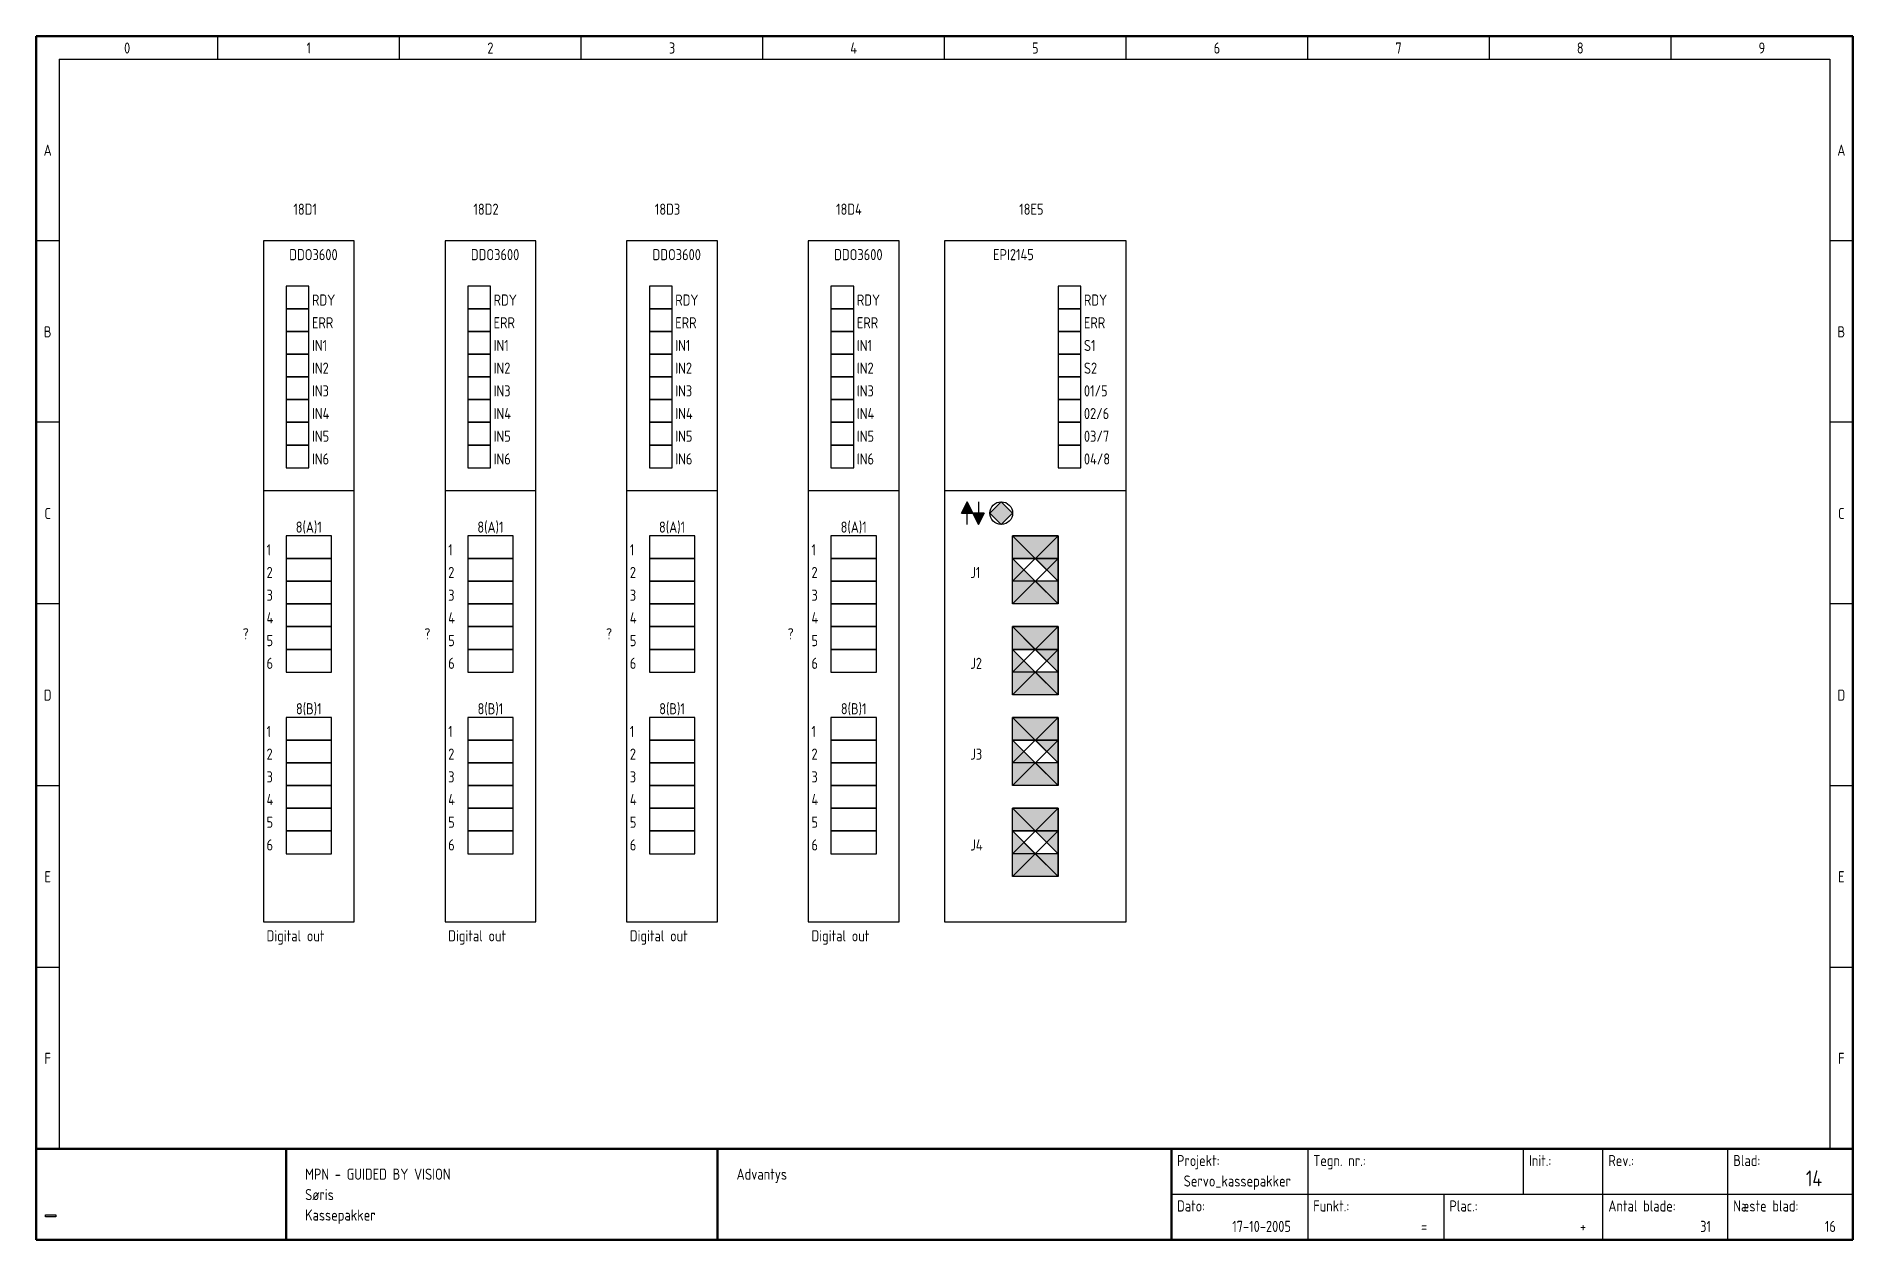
# Model space of a CAD drawing. Header units: millimetres. Extents: x 10 to 410, y 10 to 275.
import ezdxf
from ezdxf.enums import TextEntityAlignment as Align

# ---------------------------------------------------------------- set-up
doc = ezdxf.new("R2010")
doc.units = ezdxf.units.MM
doc.linetypes.add('Caddy_Solid', pattern=[0])
doc.styles.add('Caddy_Vectorfont1p', font='isocp___.ttf', dxfattribs={"width": 0.9})
picture_1 = doc.add_image_def('image1.bmp', size_in_pixel=(51, 10))

# ---------------------------------------------------------------- blocks, each defined once
blk = doc.blocks.new('Blk1')
at = {"linetype": 'Caddy_Solid', "lineweight": 50}
for p, q in [((10, 10), (10, 275)), ((10, 275), (410, 275)), ((410, 275), (410, 10)), ((10, 30), (410, 30)), ((65, 30), (65, 10)), ((160, 30), (160, 10)), ((260, 30), (260, 10)), ((410, 10), (10, 10))]:
    blk.add_line(p, q, dxfattribs=at)
at = {"linetype": 'Caddy_Solid', "lineweight": 25}
for p, q in [((50, 270), (50, 275)), ((90, 270), (90, 275)), ((130, 270), (130, 275)), ((170, 270), (170, 275)), ((210, 270), (210, 275)), ((250, 270), (250, 275)), ((290, 270), (290, 275)), ((330, 270), (330, 275)), ((370, 270), (370, 275)), ((15, 270), (15, 30)), ((15, 270), (405, 270)), ((405, 270), (405, 30)), ((15, 230), (10, 230)), ((410, 230), (405, 230)), ((15, 190), (10, 190)), ((410, 190), (405, 190)), ((15, 150), (10, 150)), ((410, 150), (405, 150)), ((10, 110), (15, 110)), ((405, 110), (410, 110)), ((10, 70), (15, 70)), ((405, 70), (410, 70)), ((10, 30), (15, 30)), ((290, 30), (290, 10)), ((337.5, 20), (337.5, 30)), ((355, 20), (355, 30)), ((382.5, 20), (382.5, 30)), ((405, 30), (410, 30)), ((260, 20), (410, 20)), ((320, 20), (320, 10)), ((355, 10), (355, 20)), ((382.5, 10), (382.5, 20))]:
    blk.add_line(p, q, dxfattribs=at)
at = {"lineweight": 25, "style": 'Caddy_Vectorfont1p', "width": 0.9}
for s, p in [('0', (30, 271.2)), ('1', (70, 271.2)), ('2', (110, 271.2)), ('3', (150, 271.2)), ('4', (190, 271.2)), ('5', (230, 271.2)), ('6', (270, 271.2)), ('7', (310, 271.2)), ('8', (350, 271.2)), ('9', (390, 271.2)), ('A', (12.5, 248.7)), ('A', (407.5, 248.7)), ('B', (12.5, 208.7)), ('B', (407.5, 208.7)), ('C', (12.5, 168.7)), ('C', (407.5, 168.7)), ('D', (12.5, 128.7)), ('D', (407.5, 128.7)), ('E', (12.5, 88.7)), ('E', (407.5, 88.7)), ('F', (12.5, 48.7)), ('F', (407.5, 48.7))]:
    blk.add_text(s, height=2.45, dxfattribs=at).set_placement(p, align=Align.CENTER)
for s, p in [('Projekt:', (261.2, 26.2)), ('Tegn. nr.:', (291.2, 26.2)), ('Init.:', (338.7, 26.2)), ('Rev.:', (356.2, 26.2)), ('Blad:', (383.7, 26.2)), ('MPN - GUIDED BY VISION', (69.2, 23.2)), ('Advantys', (164.2, 23.2)), ('Søris', (69.2, 18.7)), ('Kassepakker', (69.2, 14.2)), ('Dato:', (261.2, 16.2)), ('Funkt.:', (291.2, 16.2)), ('Plac.:', (321.2, 16.2)), ('Antal blade:', (356.2, 16.2)), ('Næste blad:', (383.7, 16.2))]:
    blk.add_text(s, height=2.45, dxfattribs=at).set_placement(p)
for s, p in [('Servo_kassepakker', (286.3, 21.7)), ('17-10-2005', (286.3, 11.7)), ('=', (316.3, 11.7)), ('+', (351.3, 11.7)), ('31', (378.8, 11.7)), ('16', (406.3, 11.7))]:
    blk.add_text(s, height=2.45, dxfattribs=at).set_placement(p, align=Align.RIGHT)
at = {"lineweight": 35, "style": 'Caddy_Vectorfont1p', "width": 0.9}
blk.add_text('14', height=3.5, dxfattribs=at).set_placement((403.25, 21.75), align=Align.RIGHT)
image = blk.add_image(picture_1, insert=(12, 15), size_in_units=(2.32, 0.484))
blk = doc.blocks.new('Blk3')
at = {"linetype": 'Caddy_Solid', "lineweight": 25}
for p, q in [((70, 220), (65, 220)), ((65, 220), (65, 215)), ((70, 215), (70, 220)), ((65, 215), (70, 215))]:
    blk.add_line(p, q, dxfattribs=at)
blk = doc.blocks.new('Blk4')
at = {"linetype": 'Caddy_Solid', "lineweight": 25}
for p, q in [((70, 215), (65, 215)), ((65, 215), (65, 210)), ((70, 210), (70, 215)), ((65, 210), (70, 210))]:
    blk.add_line(p, q, dxfattribs=at)
blk = doc.blocks.new('Blk5')
at = {"linetype": 'Caddy_Solid', "lineweight": 25}
for p, q in [((70, 210), (65, 210)), ((65, 210), (65, 205)), ((70, 205), (70, 210)), ((65, 205), (70, 205))]:
    blk.add_line(p, q, dxfattribs=at)
blk = doc.blocks.new('Blk6')
at = {"linetype": 'Caddy_Solid', "lineweight": 25}
for p, q in [((70, 205), (65, 205)), ((65, 205), (65, 200)), ((70, 200), (70, 205)), ((65, 200), (70, 200))]:
    blk.add_line(p, q, dxfattribs=at)
blk = doc.blocks.new('Blk7')
at = {"linetype": 'Caddy_Solid', "lineweight": 25}
for p, q in [((70, 200), (65, 200)), ((65, 200), (65, 195)), ((70, 195), (70, 200)), ((65, 195), (70, 195))]:
    blk.add_line(p, q, dxfattribs=at)
blk = doc.blocks.new('Blk8')
at = {"linetype": 'Caddy_Solid', "lineweight": 25}
for p, q in [((70, 195), (65, 195)), ((65, 195), (65, 190)), ((70, 190), (70, 195)), ((65, 190), (70, 190))]:
    blk.add_line(p, q, dxfattribs=at)
blk = doc.blocks.new('Blk9')
at = {"linetype": 'Caddy_Solid', "lineweight": 25}
for p, q in [((70, 190), (65, 190)), ((65, 190), (65, 185)), ((70, 185), (70, 190)), ((65, 185), (70, 185))]:
    blk.add_line(p, q, dxfattribs=at)
blk = doc.blocks.new('Blk10')
at = {"linetype": 'Caddy_Solid', "lineweight": 25}
for p, q in [((70, 185), (65, 185)), ((65, 185), (65, 180)), ((70, 180), (70, 185)), ((65, 180), (70, 180))]:
    blk.add_line(p, q, dxfattribs=at)
blk = doc.blocks.new('Blk11')
at = {"linetype": 'Caddy_Solid', "lineweight": 25}
for p, q in [((80, 230), (60, 230)), ((60, 230), (60, 80)), ((80, 80), (80, 230)), ((60, 80), (80, 80))]:
    blk.add_line(p, q, dxfattribs=at)
blk = doc.blocks.new('Blk12')
at = {"linetype": 'Caddy_Solid', "lineweight": 25}
for p, q in [((75, 165), (65, 165)), ((65, 165), (65, 160)), ((75, 160), (75, 165)), ((65, 160), (75, 160))]:
    blk.add_line(p, q, dxfattribs=at)
blk = doc.blocks.new('Blk13')
at = {"linetype": 'Caddy_Solid', "lineweight": 25}
for p, q in [((75, 160), (65, 160)), ((65, 160), (65, 155)), ((75, 155), (75, 160)), ((65, 155), (75, 155))]:
    blk.add_line(p, q, dxfattribs=at)
blk = doc.blocks.new('Blk14')
at = {"linetype": 'Caddy_Solid', "lineweight": 25}
for p, q in [((75, 155), (65, 155)), ((65, 155), (65, 150)), ((75, 150), (75, 155)), ((65, 150), (75, 150))]:
    blk.add_line(p, q, dxfattribs=at)
blk = doc.blocks.new('Blk15')
at = {"linetype": 'Caddy_Solid', "lineweight": 25}
for p, q in [((75, 150), (65, 150)), ((65, 150), (65, 145)), ((75, 145), (75, 150)), ((65, 145), (75, 145))]:
    blk.add_line(p, q, dxfattribs=at)
blk = doc.blocks.new('Blk16')
at = {"linetype": 'Caddy_Solid', "lineweight": 25}
for p, q in [((75, 145), (65, 145)), ((65, 145), (65, 140)), ((75, 140), (75, 145)), ((65, 140), (75, 140))]:
    blk.add_line(p, q, dxfattribs=at)
blk = doc.blocks.new('Blk17')
at = {"linetype": 'Caddy_Solid', "lineweight": 25}
for p, q in [((75, 140), (65, 140)), ((65, 140), (65, 135)), ((75, 135), (75, 140)), ((65, 135), (75, 135))]:
    blk.add_line(p, q, dxfattribs=at)
blk = doc.blocks.new('Blk18')
at = {"linetype": 'Caddy_Solid', "lineweight": 25}
for p, q in [((75, 125), (65, 125)), ((65, 125), (65, 120)), ((75, 120), (75, 125)), ((65, 120), (75, 120))]:
    blk.add_line(p, q, dxfattribs=at)
blk = doc.blocks.new('Blk19')
at = {"linetype": 'Caddy_Solid', "lineweight": 25}
for p, q in [((75, 120), (65, 120)), ((65, 120), (65, 115)), ((75, 115), (75, 120)), ((65, 115), (75, 115))]:
    blk.add_line(p, q, dxfattribs=at)
blk = doc.blocks.new('Blk20')
at = {"linetype": 'Caddy_Solid', "lineweight": 25}
for p, q in [((75, 115), (65, 115)), ((65, 115), (65, 110)), ((75, 110), (75, 115)), ((65, 110), (75, 110))]:
    blk.add_line(p, q, dxfattribs=at)
blk = doc.blocks.new('Blk21')
at = {"linetype": 'Caddy_Solid', "lineweight": 25}
for p, q in [((75, 110), (65, 110)), ((65, 110), (65, 105)), ((75, 105), (75, 110)), ((65, 105), (75, 105))]:
    blk.add_line(p, q, dxfattribs=at)
blk = doc.blocks.new('Blk22')
at = {"linetype": 'Caddy_Solid', "lineweight": 25}
for p, q in [((75, 105), (65, 105)), ((65, 105), (65, 100)), ((75, 100), (75, 105)), ((65, 100), (75, 100))]:
    blk.add_line(p, q, dxfattribs=at)
blk = doc.blocks.new('Blk23')
at = {"linetype": 'Caddy_Solid', "lineweight": 25}
for p, q in [((75, 100), (65, 100)), ((65, 100), (65, 95)), ((75, 95), (75, 100)), ((65, 95), (75, 95))]:
    blk.add_line(p, q, dxfattribs=at)
blk = doc.blocks.new('Blk2')
at = {"linetype": 'Caddy_Solid', "lineweight": 25}
blk.add_line((60, 175), (80, 175), dxfattribs=at)
for name in ['Blk11', 'Blk3', 'Blk4', 'Blk5', 'Blk6', 'Blk7', 'Blk8', 'Blk9', 'Blk10', 'Blk12', 'Blk13', 'Blk14', 'Blk15', 'Blk16', 'Blk17', 'Blk18', 'Blk19', 'Blk20', 'Blk21', 'Blk22', 'Blk23']:
    blk.add_blockref(name, (0, 0, 1))
at = {"lineweight": 25, "style": 'Caddy_Vectorfont1p', "width": 0.9}
for s, p in [('DDO3600', (65.7, 225.7)), ('RDY', (70.7, 215.7)), ('ERR', (70.7, 210.7)), ('IN1', (70.7, 205.7)), ('IN2', (70.7, 200.7)), ('IN3', (70.7, 195.7)), ('IN4', (70.7, 190.7)), ('IN5', (70.7, 185.7)), ('IN6', (70.7, 180.7)), ('1', (60.7, 160.7)), ('2', (60.7, 155.7)), ('3', (60.7, 150.7)), ('4', (60.7, 145.7)), ('5', (60.7, 140.7)), ('6', (60.7, 135.7)), ('1', (60.7, 120.7)), ('2', (60.7, 115.7)), ('3', (60.7, 110.7)), ('4', (60.7, 105.7)), ('5', (60.7, 100.7)), ('6', (60.7, 95.7))]:
    blk.add_text(s, height=2.45, dxfattribs=at).set_placement(p)
for s, p in [('8(A)1', (70, 165.7)), ('8(B)1', (70, 125.7))]:
    blk.add_text(s, height=2.45, dxfattribs=at).set_placement(p, align=Align.CENTER)
for tag, p in [('$TAG160010', (71.8, 235.7)), ('$TAG160030', (50.27, 152.05)), ('$TAG160030', (50.27, 152.05)), ('$TAG175100', (56.8, 152.2)), ('$TAG175120', (56.8, 145.7)), ('$TAG175110', (56.8, 148.7)), ('$TAG160500', (56.8, 142.2))]:
    blk.add_attdef(tag, text='', height=2.45, dxfattribs=at).set_placement(p, align=Align.RIGHT)
at = {"lineweight": 25, "style": 'Caddy_Vectorfont1p', "width": 0.9, "flags": 1}
for tag, p in [('$TAG140020', (56.8, 162.7)), ('$TAG140050', (56.8, 159.2)), ('$TAG160040', (46.93, 143.07))]:
    blk.add_attdef(tag, text='', height=2.45, dxfattribs=at).set_placement(p, align=Align.RIGHT)
blk = doc.blocks.new('Blk25')
at = {"linetype": 'Caddy_Solid', "lineweight": 25}
for p, q in [((110, 220), (105, 220)), ((105, 220), (105, 215)), ((110, 215), (110, 220)), ((105, 215), (110, 215))]:
    blk.add_line(p, q, dxfattribs=at)
blk = doc.blocks.new('Blk26')
at = {"linetype": 'Caddy_Solid', "lineweight": 25}
for p, q in [((110, 215), (105, 215)), ((105, 215), (105, 210)), ((110, 210), (110, 215)), ((105, 210), (110, 210))]:
    blk.add_line(p, q, dxfattribs=at)
blk = doc.blocks.new('Blk27')
at = {"linetype": 'Caddy_Solid', "lineweight": 25}
for p, q in [((110, 210), (105, 210)), ((105, 210), (105, 205)), ((110, 205), (110, 210)), ((105, 205), (110, 205))]:
    blk.add_line(p, q, dxfattribs=at)
blk = doc.blocks.new('Blk28')
at = {"linetype": 'Caddy_Solid', "lineweight": 25}
for p, q in [((110, 205), (105, 205)), ((105, 205), (105, 200)), ((110, 200), (110, 205)), ((105, 200), (110, 200))]:
    blk.add_line(p, q, dxfattribs=at)
blk = doc.blocks.new('Blk29')
at = {"linetype": 'Caddy_Solid', "lineweight": 25}
for p, q in [((110, 200), (105, 200)), ((105, 200), (105, 195)), ((110, 195), (110, 200)), ((105, 195), (110, 195))]:
    blk.add_line(p, q, dxfattribs=at)
blk = doc.blocks.new('Blk30')
at = {"linetype": 'Caddy_Solid', "lineweight": 25}
for p, q in [((110, 195), (105, 195)), ((105, 195), (105, 190)), ((110, 190), (110, 195)), ((105, 190), (110, 190))]:
    blk.add_line(p, q, dxfattribs=at)
blk = doc.blocks.new('Blk31')
at = {"linetype": 'Caddy_Solid', "lineweight": 25}
for p, q in [((110, 190), (105, 190)), ((105, 190), (105, 185)), ((110, 185), (110, 190)), ((105, 185), (110, 185))]:
    blk.add_line(p, q, dxfattribs=at)
blk = doc.blocks.new('Blk32')
at = {"linetype": 'Caddy_Solid', "lineweight": 25}
for p, q in [((110, 185), (105, 185)), ((105, 185), (105, 180)), ((110, 180), (110, 185)), ((105, 180), (110, 180))]:
    blk.add_line(p, q, dxfattribs=at)
blk = doc.blocks.new('Blk33')
at = {"linetype": 'Caddy_Solid', "lineweight": 25}
for p, q in [((120, 230), (100, 230)), ((100, 230), (100, 80)), ((120, 80), (120, 230)), ((100, 80), (120, 80))]:
    blk.add_line(p, q, dxfattribs=at)
blk = doc.blocks.new('Blk34')
at = {"linetype": 'Caddy_Solid', "lineweight": 25}
for p, q in [((115, 165), (105, 165)), ((105, 165), (105, 160)), ((115, 160), (115, 165)), ((105, 160), (115, 160))]:
    blk.add_line(p, q, dxfattribs=at)
blk = doc.blocks.new('Blk35')
at = {"linetype": 'Caddy_Solid', "lineweight": 25}
for p, q in [((115, 160), (105, 160)), ((105, 160), (105, 155)), ((115, 155), (115, 160)), ((105, 155), (115, 155))]:
    blk.add_line(p, q, dxfattribs=at)
blk = doc.blocks.new('Blk36')
at = {"linetype": 'Caddy_Solid', "lineweight": 25}
for p, q in [((115, 155), (105, 155)), ((105, 155), (105, 150)), ((115, 150), (115, 155)), ((105, 150), (115, 150))]:
    blk.add_line(p, q, dxfattribs=at)
blk = doc.blocks.new('Blk37')
at = {"linetype": 'Caddy_Solid', "lineweight": 25}
for p, q in [((115, 150), (105, 150)), ((105, 150), (105, 145)), ((115, 145), (115, 150)), ((105, 145), (115, 145))]:
    blk.add_line(p, q, dxfattribs=at)
blk = doc.blocks.new('Blk38')
at = {"linetype": 'Caddy_Solid', "lineweight": 25}
for p, q in [((115, 145), (105, 145)), ((105, 145), (105, 140)), ((115, 140), (115, 145)), ((105, 140), (115, 140))]:
    blk.add_line(p, q, dxfattribs=at)
blk = doc.blocks.new('Blk39')
at = {"linetype": 'Caddy_Solid', "lineweight": 25}
for p, q in [((115, 140), (105, 140)), ((105, 140), (105, 135)), ((115, 135), (115, 140)), ((105, 135), (115, 135))]:
    blk.add_line(p, q, dxfattribs=at)
blk = doc.blocks.new('Blk40')
at = {"linetype": 'Caddy_Solid', "lineweight": 25}
for p, q in [((115, 125), (105, 125)), ((105, 125), (105, 120)), ((115, 120), (115, 125)), ((105, 120), (115, 120))]:
    blk.add_line(p, q, dxfattribs=at)
blk = doc.blocks.new('Blk41')
at = {"linetype": 'Caddy_Solid', "lineweight": 25}
for p, q in [((115, 120), (105, 120)), ((105, 120), (105, 115)), ((115, 115), (115, 120)), ((105, 115), (115, 115))]:
    blk.add_line(p, q, dxfattribs=at)
blk = doc.blocks.new('Blk42')
at = {"linetype": 'Caddy_Solid', "lineweight": 25}
for p, q in [((115, 115), (105, 115)), ((105, 115), (105, 110)), ((115, 110), (115, 115)), ((105, 110), (115, 110))]:
    blk.add_line(p, q, dxfattribs=at)
blk = doc.blocks.new('Blk43')
at = {"linetype": 'Caddy_Solid', "lineweight": 25}
for p, q in [((115, 110), (105, 110)), ((105, 110), (105, 105)), ((115, 105), (115, 110)), ((105, 105), (115, 105))]:
    blk.add_line(p, q, dxfattribs=at)
blk = doc.blocks.new('Blk44')
at = {"linetype": 'Caddy_Solid', "lineweight": 25}
for p, q in [((115, 105), (105, 105)), ((105, 105), (105, 100)), ((115, 100), (115, 105)), ((105, 100), (115, 100))]:
    blk.add_line(p, q, dxfattribs=at)
blk = doc.blocks.new('Blk45')
at = {"linetype": 'Caddy_Solid', "lineweight": 25}
for p, q in [((115, 100), (105, 100)), ((105, 100), (105, 95)), ((115, 95), (115, 100)), ((105, 95), (115, 95))]:
    blk.add_line(p, q, dxfattribs=at)
blk = doc.blocks.new('Blk24')
at = {"linetype": 'Caddy_Solid', "lineweight": 25}
blk.add_line((100, 175), (120, 175), dxfattribs=at)
for name in ['Blk33', 'Blk25', 'Blk26', 'Blk27', 'Blk28', 'Blk29', 'Blk30', 'Blk31', 'Blk32', 'Blk34', 'Blk35', 'Blk36', 'Blk37', 'Blk38', 'Blk39', 'Blk40', 'Blk41', 'Blk42', 'Blk43', 'Blk44', 'Blk45']:
    blk.add_blockref(name, (0, 0, 1))
at = {"lineweight": 25, "style": 'Caddy_Vectorfont1p', "width": 0.9}
for s, p in [('DDO3600', (105.7, 225.7)), ('RDY', (110.7, 215.7)), ('ERR', (110.7, 210.7)), ('IN1', (110.7, 205.7)), ('IN2', (110.7, 200.7)), ('IN3', (110.7, 195.7)), ('IN4', (110.7, 190.7)), ('IN5', (110.7, 185.7)), ('IN6', (110.7, 180.7)), ('1', (100.7, 160.7)), ('2', (100.7, 155.7)), ('3', (100.7, 150.7)), ('4', (100.7, 145.7)), ('5', (100.7, 140.7)), ('6', (100.7, 135.7)), ('1', (100.7, 120.7)), ('2', (100.7, 115.7)), ('3', (100.7, 110.7)), ('4', (100.7, 105.7)), ('5', (100.7, 100.7)), ('6', (100.7, 95.7))]:
    blk.add_text(s, height=2.45, dxfattribs=at).set_placement(p)
for s, p in [('8(A)1', (110, 165.7)), ('8(B)1', (110, 125.7))]:
    blk.add_text(s, height=2.45, dxfattribs=at).set_placement(p, align=Align.CENTER)
for tag, p in [('$TAG160010', (111.8, 235.7)), ('$TAG160030', (90.27, 152.05)), ('$TAG160030', (90.27, 152.05)), ('$TAG175100', (96.8, 152.2)), ('$TAG175120', (96.8, 145.7)), ('$TAG175110', (96.8, 148.7)), ('$TAG160500', (96.8, 142.2))]:
    blk.add_attdef(tag, text='', height=2.45, dxfattribs=at).set_placement(p, align=Align.RIGHT)
at = {"lineweight": 25, "style": 'Caddy_Vectorfont1p', "width": 0.9, "flags": 1}
for tag, p in [('$TAG140020', (96.8, 162.7)), ('$TAG140050', (96.8, 159.2)), ('$TAG160040', (86.93, 143.07))]:
    blk.add_attdef(tag, text='', height=2.45, dxfattribs=at).set_placement(p, align=Align.RIGHT)
blk = doc.blocks.new('Blk47')
at = {"linetype": 'Caddy_Solid', "lineweight": 25}
for p, q in [((150, 220), (145, 220)), ((145, 220), (145, 215)), ((150, 215), (150, 220)), ((145, 215), (150, 215))]:
    blk.add_line(p, q, dxfattribs=at)
blk = doc.blocks.new('Blk48')
at = {"linetype": 'Caddy_Solid', "lineweight": 25}
for p, q in [((150, 215), (145, 215)), ((145, 215), (145, 210)), ((150, 210), (150, 215)), ((145, 210), (150, 210))]:
    blk.add_line(p, q, dxfattribs=at)
blk = doc.blocks.new('Blk49')
at = {"linetype": 'Caddy_Solid', "lineweight": 25}
for p, q in [((150, 210), (145, 210)), ((145, 210), (145, 205)), ((150, 205), (150, 210)), ((145, 205), (150, 205))]:
    blk.add_line(p, q, dxfattribs=at)
blk = doc.blocks.new('Blk50')
at = {"linetype": 'Caddy_Solid', "lineweight": 25}
for p, q in [((150, 205), (145, 205)), ((145, 205), (145, 200)), ((150, 200), (150, 205)), ((145, 200), (150, 200))]:
    blk.add_line(p, q, dxfattribs=at)
blk = doc.blocks.new('Blk51')
at = {"linetype": 'Caddy_Solid', "lineweight": 25}
for p, q in [((150, 200), (145, 200)), ((145, 200), (145, 195)), ((150, 195), (150, 200)), ((145, 195), (150, 195))]:
    blk.add_line(p, q, dxfattribs=at)
blk = doc.blocks.new('Blk52')
at = {"linetype": 'Caddy_Solid', "lineweight": 25}
for p, q in [((150, 195), (145, 195)), ((145, 195), (145, 190)), ((150, 190), (150, 195)), ((145, 190), (150, 190))]:
    blk.add_line(p, q, dxfattribs=at)
blk = doc.blocks.new('Blk53')
at = {"linetype": 'Caddy_Solid', "lineweight": 25}
for p, q in [((150, 190), (145, 190)), ((145, 190), (145, 185)), ((150, 185), (150, 190)), ((145, 185), (150, 185))]:
    blk.add_line(p, q, dxfattribs=at)
blk = doc.blocks.new('Blk54')
at = {"linetype": 'Caddy_Solid', "lineweight": 25}
for p, q in [((150, 185), (145, 185)), ((145, 185), (145, 180)), ((150, 180), (150, 185)), ((145, 180), (150, 180))]:
    blk.add_line(p, q, dxfattribs=at)
blk = doc.blocks.new('Blk55')
at = {"linetype": 'Caddy_Solid', "lineweight": 25}
for p, q in [((160, 230), (140, 230)), ((140, 230), (140, 80)), ((160, 80), (160, 230)), ((140, 80), (160, 80))]:
    blk.add_line(p, q, dxfattribs=at)
blk = doc.blocks.new('Blk56')
at = {"linetype": 'Caddy_Solid', "lineweight": 25}
for p, q in [((155, 165), (145, 165)), ((145, 165), (145, 160)), ((155, 160), (155, 165)), ((145, 160), (155, 160))]:
    blk.add_line(p, q, dxfattribs=at)
blk = doc.blocks.new('Blk57')
at = {"linetype": 'Caddy_Solid', "lineweight": 25}
for p, q in [((155, 160), (145, 160)), ((145, 160), (145, 155)), ((155, 155), (155, 160)), ((145, 155), (155, 155))]:
    blk.add_line(p, q, dxfattribs=at)
blk = doc.blocks.new('Blk58')
at = {"linetype": 'Caddy_Solid', "lineweight": 25}
for p, q in [((155, 155), (145, 155)), ((145, 155), (145, 150)), ((155, 150), (155, 155)), ((145, 150), (155, 150))]:
    blk.add_line(p, q, dxfattribs=at)
blk = doc.blocks.new('Blk59')
at = {"linetype": 'Caddy_Solid', "lineweight": 25}
for p, q in [((155, 150), (145, 150)), ((145, 150), (145, 145)), ((155, 145), (155, 150)), ((145, 145), (155, 145))]:
    blk.add_line(p, q, dxfattribs=at)
blk = doc.blocks.new('Blk60')
at = {"linetype": 'Caddy_Solid', "lineweight": 25}
for p, q in [((155, 145), (145, 145)), ((145, 145), (145, 140)), ((155, 140), (155, 145)), ((145, 140), (155, 140))]:
    blk.add_line(p, q, dxfattribs=at)
blk = doc.blocks.new('Blk61')
at = {"linetype": 'Caddy_Solid', "lineweight": 25}
for p, q in [((155, 140), (145, 140)), ((145, 140), (145, 135)), ((155, 135), (155, 140)), ((145, 135), (155, 135))]:
    blk.add_line(p, q, dxfattribs=at)
blk = doc.blocks.new('Blk62')
at = {"linetype": 'Caddy_Solid', "lineweight": 25}
for p, q in [((155, 125), (145, 125)), ((145, 125), (145, 120)), ((155, 120), (155, 125)), ((145, 120), (155, 120))]:
    blk.add_line(p, q, dxfattribs=at)
blk = doc.blocks.new('Blk63')
at = {"linetype": 'Caddy_Solid', "lineweight": 25}
for p, q in [((155, 120), (145, 120)), ((145, 120), (145, 115)), ((155, 115), (155, 120)), ((145, 115), (155, 115))]:
    blk.add_line(p, q, dxfattribs=at)
blk = doc.blocks.new('Blk64')
at = {"linetype": 'Caddy_Solid', "lineweight": 25}
for p, q in [((155, 115), (145, 115)), ((145, 115), (145, 110)), ((155, 110), (155, 115)), ((145, 110), (155, 110))]:
    blk.add_line(p, q, dxfattribs=at)
blk = doc.blocks.new('Blk65')
at = {"linetype": 'Caddy_Solid', "lineweight": 25}
for p, q in [((155, 110), (145, 110)), ((145, 110), (145, 105)), ((155, 105), (155, 110)), ((145, 105), (155, 105))]:
    blk.add_line(p, q, dxfattribs=at)
blk = doc.blocks.new('Blk66')
at = {"linetype": 'Caddy_Solid', "lineweight": 25}
for p, q in [((155, 105), (145, 105)), ((145, 105), (145, 100)), ((155, 100), (155, 105)), ((145, 100), (155, 100))]:
    blk.add_line(p, q, dxfattribs=at)
blk = doc.blocks.new('Blk67')
at = {"linetype": 'Caddy_Solid', "lineweight": 25}
for p, q in [((155, 100), (145, 100)), ((145, 100), (145, 95)), ((155, 95), (155, 100)), ((145, 95), (155, 95))]:
    blk.add_line(p, q, dxfattribs=at)
blk = doc.blocks.new('Blk46')
at = {"linetype": 'Caddy_Solid', "lineweight": 25}
blk.add_line((140, 175), (160, 175), dxfattribs=at)
for name in ['Blk55', 'Blk47', 'Blk48', 'Blk49', 'Blk50', 'Blk51', 'Blk52', 'Blk53', 'Blk54', 'Blk56', 'Blk57', 'Blk58', 'Blk59', 'Blk60', 'Blk61', 'Blk62', 'Blk63', 'Blk64', 'Blk65', 'Blk66', 'Blk67']:
    blk.add_blockref(name, (0, 0, 1))
at = {"lineweight": 25, "style": 'Caddy_Vectorfont1p', "width": 0.9}
for s, p in [('DDO3600', (145.7, 225.7)), ('RDY', (150.7, 215.7)), ('ERR', (150.7, 210.7)), ('IN1', (150.7, 205.7)), ('IN2', (150.7, 200.7)), ('IN3', (150.7, 195.7)), ('IN4', (150.7, 190.7)), ('IN5', (150.7, 185.7)), ('IN6', (150.7, 180.7)), ('1', (140.7, 160.7)), ('2', (140.7, 155.7)), ('3', (140.7, 150.7)), ('4', (140.7, 145.7)), ('5', (140.7, 140.7)), ('6', (140.7, 135.7)), ('1', (140.7, 120.7)), ('2', (140.7, 115.7)), ('3', (140.7, 110.7)), ('4', (140.7, 105.7)), ('5', (140.7, 100.7)), ('6', (140.7, 95.7))]:
    blk.add_text(s, height=2.45, dxfattribs=at).set_placement(p)
for s, p in [('8(A)1', (150, 165.7)), ('8(B)1', (150, 125.7))]:
    blk.add_text(s, height=2.45, dxfattribs=at).set_placement(p, align=Align.CENTER)
for tag, p in [('$TAG160010', (151.8, 235.7)), ('$TAG160030', (130.27, 152.05)), ('$TAG160030', (130.27, 152.05)), ('$TAG175100', (136.8, 152.2)), ('$TAG175120', (136.8, 145.7)), ('$TAG175110', (136.8, 148.7)), ('$TAG160500', (136.8, 142.2))]:
    blk.add_attdef(tag, text='', height=2.45, dxfattribs=at).set_placement(p, align=Align.RIGHT)
at = {"lineweight": 25, "style": 'Caddy_Vectorfont1p', "width": 0.9, "flags": 1}
for tag, p in [('$TAG140020', (136.8, 162.7)), ('$TAG140050', (136.8, 159.2)), ('$TAG160040', (126.93, 143.07))]:
    blk.add_attdef(tag, text='', height=2.45, dxfattribs=at).set_placement(p, align=Align.RIGHT)
blk = doc.blocks.new('Blk69')
at = {"linetype": 'Caddy_Solid', "lineweight": 25}
for p, q in [((250, 230), (210, 230)), ((210, 230), (210, 80)), ((250, 80), (250, 230)), ((210, 80), (250, 80))]:
    blk.add_line(p, q, dxfattribs=at)
blk = doc.blocks.new('Blk70')
at = {"linetype": 'Caddy_Solid', "lineweight": 25}
for p, q in [((240, 220), (235, 220)), ((235, 220), (235, 215)), ((240, 215), (240, 220)), ((235, 215), (240, 215))]:
    blk.add_line(p, q, dxfattribs=at)
blk = doc.blocks.new('Blk71')
at = {"linetype": 'Caddy_Solid', "lineweight": 25}
for p, q in [((240, 215), (235, 215)), ((235, 215), (235, 210)), ((240, 210), (240, 215)), ((235, 210), (240, 210))]:
    blk.add_line(p, q, dxfattribs=at)
blk = doc.blocks.new('Blk72')
at = {"linetype": 'Caddy_Solid', "lineweight": 25}
for p, q in [((240, 210), (235, 210)), ((235, 210), (235, 205)), ((240, 205), (240, 210)), ((235, 205), (240, 205))]:
    blk.add_line(p, q, dxfattribs=at)
blk = doc.blocks.new('Blk73')
at = {"linetype": 'Caddy_Solid', "lineweight": 25}
for p, q in [((240, 205), (235, 205)), ((235, 205), (235, 200)), ((240, 200), (240, 205)), ((235, 200), (240, 200))]:
    blk.add_line(p, q, dxfattribs=at)
blk = doc.blocks.new('Blk74')
at = {"linetype": 'Caddy_Solid', "lineweight": 25}
for p, q in [((240, 200), (235, 200)), ((235, 200), (235, 195)), ((240, 195), (240, 200)), ((235, 195), (240, 195))]:
    blk.add_line(p, q, dxfattribs=at)
blk = doc.blocks.new('Blk75')
at = {"linetype": 'Caddy_Solid', "lineweight": 25}
for p, q in [((240, 195), (235, 195)), ((235, 195), (235, 190)), ((240, 190), (240, 195)), ((235, 190), (240, 190))]:
    blk.add_line(p, q, dxfattribs=at)
blk = doc.blocks.new('Blk76')
at = {"linetype": 'Caddy_Solid', "lineweight": 25}
for p, q in [((240, 190), (235, 190)), ((235, 190), (235, 185)), ((240, 185), (240, 190)), ((235, 185), (240, 185))]:
    blk.add_line(p, q, dxfattribs=at)
blk = doc.blocks.new('Blk77')
at = {"linetype": 'Caddy_Solid', "lineweight": 25}
for p, q in [((240, 185), (235, 185)), ((235, 185), (235, 180)), ((240, 180), (240, 185)), ((235, 180), (240, 180))]:
    blk.add_line(p, q, dxfattribs=at)
blk = doc.blocks.new('Blk78')
at = {"linetype": 'Caddy_Solid', "lineweight": 25}
for p, q in [((225, 165), (235, 165)), ((225, 155), (225, 165)), ((235, 165), (235, 155)), ((235, 155), (225, 155))]:
    blk.add_line(p, q, dxfattribs=at)
blk = doc.blocks.new('Blk79')
at = {"linetype": 'Caddy_Solid', "lineweight": 25}
for p, q in [((225, 160), (235, 160)), ((225, 150), (225, 160)), ((235, 160), (235, 150)), ((235, 150), (225, 150))]:
    blk.add_line(p, q, dxfattribs=at)
blk = doc.blocks.new('Blk80')
at = {"linetype": 'Caddy_Solid', "lineweight": 25}
for p, q in [((225, 145), (235, 145)), ((225, 135), (225, 145)), ((235, 145), (235, 135)), ((235, 135), (225, 135))]:
    blk.add_line(p, q, dxfattribs=at)
blk = doc.blocks.new('Blk81')
at = {"linetype": 'Caddy_Solid', "lineweight": 25}
for p, q in [((225, 140), (235, 140)), ((225, 130), (225, 140)), ((235, 140), (235, 130)), ((235, 130), (225, 130))]:
    blk.add_line(p, q, dxfattribs=at)
blk = doc.blocks.new('Blk82')
at = {"linetype": 'Caddy_Solid', "lineweight": 25}
for p, q in [((225, 125), (235, 125)), ((225, 115), (225, 125)), ((235, 125), (235, 115)), ((235, 115), (225, 115))]:
    blk.add_line(p, q, dxfattribs=at)
blk = doc.blocks.new('Blk83')
at = {"linetype": 'Caddy_Solid', "lineweight": 25}
for p, q in [((225, 120), (235, 120)), ((225, 110), (225, 120)), ((235, 120), (235, 110)), ((235, 110), (225, 110))]:
    blk.add_line(p, q, dxfattribs=at)
blk = doc.blocks.new('Blk84')
at = {"linetype": 'Caddy_Solid', "lineweight": 25}
for p, q in [((225, 105), (235, 105)), ((225, 95), (225, 105)), ((235, 105), (235, 95)), ((235, 95), (225, 95))]:
    blk.add_line(p, q, dxfattribs=at)
blk = doc.blocks.new('Blk85')
at = {"linetype": 'Caddy_Solid', "lineweight": 25}
for p, q in [((225, 100), (235, 100)), ((225, 90), (225, 100)), ((235, 100), (235, 90)), ((235, 90), (225, 90))]:
    blk.add_line(p, q, dxfattribs=at)
blk = doc.blocks.new('Blk68')
for points in [[(213.75, 170), (216.25, 170), (215, 172.5)], [(222.5, 167.5), (220, 170), (222.5, 172.5), (225, 170)], [(218.75, 170), (216.25, 170), (217.5, 167.5)], [(225, 155), (235, 165), (235, 155), (225, 165)], [(225, 155), (235, 155), (230, 160), (225, 165), (235, 165)], [(225, 150), (235, 160), (235, 150), (225, 160)], [(225, 150), (235, 150), (230, 155), (225, 160), (235, 160)], [(225, 135), (235, 145), (235, 135), (225, 145)], [(225, 135), (235, 135), (230, 140), (225, 145), (235, 145)], [(225, 130), (235, 140), (235, 130), (225, 140)], [(225, 130), (235, 130), (230, 135), (225, 140), (235, 140)], [(225, 115), (235, 125), (235, 115), (225, 125)], [(225, 115), (235, 115), (230, 120), (225, 125), (235, 125)], [(225, 110), (235, 120), (235, 110), (225, 120)], [(225, 110), (235, 110), (230, 115), (225, 120), (235, 120)], [(225, 95), (235, 105), (235, 95), (225, 105)], [(225, 95), (235, 95), (230, 100), (225, 105), (235, 105)], [(225, 90), (235, 100), (235, 90), (225, 100)], [(225, 90), (235, 90), (230, 95), (225, 100), (235, 100)]]:
    blk.add_hatch(color=256).paths.add_polyline_path(points)
at = {"linetype": 'Caddy_Solid', "lineweight": 25}
for p, q in [((210, 175), (250, 175)), ((215, 172.5), (213.75, 170)), ((215, 167.5), (215, 172.5)), ((216.25, 170), (215, 172.5)), ((217.5, 172.5), (217.5, 167.5)), ((213.75, 170), (216.25, 170)), ((218.75, 170), (216.25, 170)), ((216.25, 170), (217.5, 167.5)), ((217.5, 167.5), (218.75, 170))]:
    blk.add_line(p, q, dxfattribs=at)
for points in [[(215, 172.5), (216.25, 170), (213.75, 170)], [(225, 170), (222.5, 172.5), (220, 170), (222.5, 167.5)], [(217.5, 167.5), (216.25, 170), (218.75, 170)], [(225, 165), (235, 155), (235, 165), (225, 155)], [(235, 165), (225, 165), (230, 160), (235, 155), (225, 155)], [(225, 160), (235, 150), (235, 160), (225, 150)], [(235, 160), (225, 160), (230, 155), (235, 150), (225, 150)], [(225, 145), (235, 135), (235, 145), (225, 135)], [(235, 145), (225, 145), (230, 140), (235, 135), (225, 135)], [(225, 140), (235, 130), (235, 140), (225, 130)], [(235, 140), (225, 140), (230, 135), (235, 130), (225, 130)], [(225, 125), (235, 115), (235, 125), (225, 115)], [(235, 125), (225, 125), (230, 120), (235, 115), (225, 115)], [(225, 120), (235, 110), (235, 120), (225, 110)], [(235, 120), (225, 120), (230, 115), (235, 110), (225, 110)], [(225, 105), (235, 95), (235, 105), (225, 95)], [(235, 105), (225, 105), (230, 100), (235, 95), (225, 95)], [(225, 100), (235, 90), (235, 100), (225, 90)], [(235, 100), (225, 100), (230, 95), (235, 90), (225, 90)]]:
    blk.add_lwpolyline(points, close=True, dxfattribs=at)
blk.add_circle((222.5, 170), 2.5, dxfattribs=at)
for name in ['Blk69', 'Blk70', 'Blk71', 'Blk72', 'Blk73', 'Blk74', 'Blk75', 'Blk76', 'Blk77', 'Blk78', 'Blk79', 'Blk80', 'Blk81', 'Blk82', 'Blk83', 'Blk84', 'Blk85']:
    blk.add_blockref(name, (0, 0, 1))
at = {"lineweight": 25, "style": 'Caddy_Vectorfont1p', "width": 0.9}
for s, p in [('EPI2145', (220.7, 225.7)), ('RDY', (240.7, 215.7)), ('ERR', (240.7, 210.7)), ('S1', (240.7, 205.7)), ('S2', (240.7, 200.7)), ('01/5', (240.7, 195.7)), ('02/6', (240.7, 190.7)), ('03/7', (240.7, 185.7)), ('04/8', (240.7, 180.7)), ('J1', (215.7, 155.7)), ('J2', (215.7, 135.7)), ('J3', (215.7, 115.7)), ('J4', (215.7, 95.7))]:
    blk.add_text(s, height=2.45, dxfattribs=at).set_placement(p)
for tag, p in [('$TAG160010', (231.8, 235.7)), ('$TAG160030', (206.8, 152.2))]:
    blk.add_attdef(tag, text='', height=2.45, dxfattribs=at).set_placement(p, align=Align.RIGHT)
at = {"lineweight": 25, "style": 'Caddy_Vectorfont1p', "width": 0.9, "flags": 1}
for tag, p in [('$TAG140020', (206.8, 162.7)), ('$TAG140050', (206.8, 159.2)), ('$TAG160040', (206.8, 148.7))]:
    blk.add_attdef(tag, text='', height=2.45, dxfattribs=at).set_placement(p, align=Align.RIGHT)
blk = doc.blocks.new('Blk87')
at = {"linetype": 'Caddy_Solid', "lineweight": 25}
for p, q in [((190, 220), (185, 220)), ((185, 220), (185, 215)), ((190, 215), (190, 220)), ((185, 215), (190, 215))]:
    blk.add_line(p, q, dxfattribs=at)
blk = doc.blocks.new('Blk88')
at = {"linetype": 'Caddy_Solid', "lineweight": 25}
for p, q in [((190, 215), (185, 215)), ((185, 215), (185, 210)), ((190, 210), (190, 215)), ((185, 210), (190, 210))]:
    blk.add_line(p, q, dxfattribs=at)
blk = doc.blocks.new('Blk89')
at = {"linetype": 'Caddy_Solid', "lineweight": 25}
for p, q in [((190, 210), (185, 210)), ((185, 210), (185, 205)), ((190, 205), (190, 210)), ((185, 205), (190, 205))]:
    blk.add_line(p, q, dxfattribs=at)
blk = doc.blocks.new('Blk90')
at = {"linetype": 'Caddy_Solid', "lineweight": 25}
for p, q in [((190, 205), (185, 205)), ((185, 205), (185, 200)), ((190, 200), (190, 205)), ((185, 200), (190, 200))]:
    blk.add_line(p, q, dxfattribs=at)
blk = doc.blocks.new('Blk91')
at = {"linetype": 'Caddy_Solid', "lineweight": 25}
for p, q in [((190, 200), (185, 200)), ((185, 200), (185, 195)), ((190, 195), (190, 200)), ((185, 195), (190, 195))]:
    blk.add_line(p, q, dxfattribs=at)
blk = doc.blocks.new('Blk92')
at = {"linetype": 'Caddy_Solid', "lineweight": 25}
for p, q in [((190, 195), (185, 195)), ((185, 195), (185, 190)), ((190, 190), (190, 195)), ((185, 190), (190, 190))]:
    blk.add_line(p, q, dxfattribs=at)
blk = doc.blocks.new('Blk93')
at = {"linetype": 'Caddy_Solid', "lineweight": 25}
for p, q in [((190, 190), (185, 190)), ((185, 190), (185, 185)), ((190, 185), (190, 190)), ((185, 185), (190, 185))]:
    blk.add_line(p, q, dxfattribs=at)
blk = doc.blocks.new('Blk94')
at = {"linetype": 'Caddy_Solid', "lineweight": 25}
for p, q in [((190, 185), (185, 185)), ((185, 185), (185, 180)), ((190, 180), (190, 185)), ((185, 180), (190, 180))]:
    blk.add_line(p, q, dxfattribs=at)
blk = doc.blocks.new('Blk95')
at = {"linetype": 'Caddy_Solid', "lineweight": 25}
for p, q in [((200, 230), (180, 230)), ((180, 230), (180, 80)), ((200, 80), (200, 230)), ((180, 80), (200, 80))]:
    blk.add_line(p, q, dxfattribs=at)
blk = doc.blocks.new('Blk96')
at = {"linetype": 'Caddy_Solid', "lineweight": 25}
for p, q in [((195, 165), (185, 165)), ((185, 165), (185, 160)), ((195, 160), (195, 165)), ((185, 160), (195, 160))]:
    blk.add_line(p, q, dxfattribs=at)
blk = doc.blocks.new('Blk97')
at = {"linetype": 'Caddy_Solid', "lineweight": 25}
for p, q in [((195, 160), (185, 160)), ((185, 160), (185, 155)), ((195, 155), (195, 160)), ((185, 155), (195, 155))]:
    blk.add_line(p, q, dxfattribs=at)
blk = doc.blocks.new('Blk98')
at = {"linetype": 'Caddy_Solid', "lineweight": 25}
for p, q in [((195, 155), (185, 155)), ((185, 155), (185, 150)), ((195, 150), (195, 155)), ((185, 150), (195, 150))]:
    blk.add_line(p, q, dxfattribs=at)
blk = doc.blocks.new('Blk99')
at = {"linetype": 'Caddy_Solid', "lineweight": 25}
for p, q in [((195, 150), (185, 150)), ((185, 150), (185, 145)), ((195, 145), (195, 150)), ((185, 145), (195, 145))]:
    blk.add_line(p, q, dxfattribs=at)
blk = doc.blocks.new('Blk100')
at = {"linetype": 'Caddy_Solid', "lineweight": 25}
for p, q in [((195, 145), (185, 145)), ((185, 145), (185, 140)), ((195, 140), (195, 145)), ((185, 140), (195, 140))]:
    blk.add_line(p, q, dxfattribs=at)
blk = doc.blocks.new('Blk101')
at = {"linetype": 'Caddy_Solid', "lineweight": 25}
for p, q in [((195, 140), (185, 140)), ((185, 140), (185, 135)), ((195, 135), (195, 140)), ((185, 135), (195, 135))]:
    blk.add_line(p, q, dxfattribs=at)
blk = doc.blocks.new('Blk102')
at = {"linetype": 'Caddy_Solid', "lineweight": 25}
for p, q in [((195, 125), (185, 125)), ((185, 125), (185, 120)), ((195, 120), (195, 125)), ((185, 120), (195, 120))]:
    blk.add_line(p, q, dxfattribs=at)
blk = doc.blocks.new('Blk103')
at = {"linetype": 'Caddy_Solid', "lineweight": 25}
for p, q in [((195, 120), (185, 120)), ((185, 120), (185, 115)), ((195, 115), (195, 120)), ((185, 115), (195, 115))]:
    blk.add_line(p, q, dxfattribs=at)
blk = doc.blocks.new('Blk104')
at = {"linetype": 'Caddy_Solid', "lineweight": 25}
for p, q in [((195, 115), (185, 115)), ((185, 115), (185, 110)), ((195, 110), (195, 115)), ((185, 110), (195, 110))]:
    blk.add_line(p, q, dxfattribs=at)
blk = doc.blocks.new('Blk105')
at = {"linetype": 'Caddy_Solid', "lineweight": 25}
for p, q in [((195, 110), (185, 110)), ((185, 110), (185, 105)), ((195, 105), (195, 110)), ((185, 105), (195, 105))]:
    blk.add_line(p, q, dxfattribs=at)
blk = doc.blocks.new('Blk106')
at = {"linetype": 'Caddy_Solid', "lineweight": 25}
for p, q in [((195, 105), (185, 105)), ((185, 105), (185, 100)), ((195, 100), (195, 105)), ((185, 100), (195, 100))]:
    blk.add_line(p, q, dxfattribs=at)
blk = doc.blocks.new('Blk107')
at = {"linetype": 'Caddy_Solid', "lineweight": 25}
for p, q in [((195, 100), (185, 100)), ((185, 100), (185, 95)), ((195, 95), (195, 100)), ((185, 95), (195, 95))]:
    blk.add_line(p, q, dxfattribs=at)
blk = doc.blocks.new('Blk86')
at = {"linetype": 'Caddy_Solid', "lineweight": 25}
blk.add_line((180, 175), (200, 175), dxfattribs=at)
for name in ['Blk95', 'Blk87', 'Blk88', 'Blk89', 'Blk90', 'Blk91', 'Blk92', 'Blk93', 'Blk94', 'Blk96', 'Blk97', 'Blk98', 'Blk99', 'Blk100', 'Blk101', 'Blk102', 'Blk103', 'Blk104', 'Blk105', 'Blk106', 'Blk107']:
    blk.add_blockref(name, (0, 0, 1))
at = {"lineweight": 25, "style": 'Caddy_Vectorfont1p', "width": 0.9}
for s, p in [('DDO3600', (185.7, 225.7)), ('RDY', (190.7, 215.7)), ('ERR', (190.7, 210.7)), ('IN1', (190.7, 205.7)), ('IN2', (190.7, 200.7)), ('IN3', (190.7, 195.7)), ('IN4', (190.7, 190.7)), ('IN5', (190.7, 185.7)), ('IN6', (190.7, 180.7)), ('1', (180.7, 160.7)), ('2', (180.7, 155.7)), ('3', (180.7, 150.7)), ('4', (180.7, 145.7)), ('5', (180.7, 140.7)), ('6', (180.7, 135.7)), ('1', (180.7, 120.7)), ('2', (180.7, 115.7)), ('3', (180.7, 110.7)), ('4', (180.7, 105.7)), ('5', (180.7, 100.7)), ('6', (180.7, 95.7))]:
    blk.add_text(s, height=2.45, dxfattribs=at).set_placement(p)
for s, p in [('8(A)1', (190, 165.7)), ('8(B)1', (190, 125.7))]:
    blk.add_text(s, height=2.45, dxfattribs=at).set_placement(p, align=Align.CENTER)
for tag, p in [('$TAG160010', (191.8, 235.7)), ('$TAG160030', (170.27, 152.05)), ('$TAG160030', (170.27, 152.05)), ('$TAG175100', (176.8, 152.2)), ('$TAG175120', (176.8, 145.7)), ('$TAG175110', (176.8, 148.7)), ('$TAG160500', (176.8, 142.2))]:
    blk.add_attdef(tag, text='', height=2.45, dxfattribs=at).set_placement(p, align=Align.RIGHT)
at = {"lineweight": 25, "style": 'Caddy_Vectorfont1p', "width": 0.9, "flags": 1}
for tag, p in [('$TAG140020', (176.8, 162.7)), ('$TAG140050', (176.8, 159.2)), ('$TAG160040', (166.93, 143.07))]:
    blk.add_attdef(tag, text='', height=2.45, dxfattribs=at).set_placement(p, align=Align.RIGHT)

msp = doc.modelspace()

# ---------------------------------------------------------------- block references
msp.add_blockref('Blk1', (0, 0, 1))
ref = msp.add_blockref('Blk2', (0, 0, 1))
ref.add_attrib('$TAG160010', '18D1', dxfattribs={"lineweight": 25, "height": 2.45, "style": 'Caddy_Vectorfont1p', "width": 0.9}).set_placement((71.8, 235.7), align=Align.RIGHT)
ref.add_attrib('$TAG160500', '?', dxfattribs={"lineweight": 25, "height": 2.45, "style": 'Caddy_Vectorfont1p', "width": 0.9}).set_placement((56.8, 142.2), align=Align.RIGHT)
ref = msp.add_blockref('Blk24', (0, 0, 1))
ref.add_attrib('$TAG160010', '18D2', dxfattribs={"lineweight": 25, "height": 2.45, "style": 'Caddy_Vectorfont1p', "width": 0.9}).set_placement((111.8, 235.7), align=Align.RIGHT)
ref.add_attrib('$TAG160500', '?', dxfattribs={"lineweight": 25, "height": 2.45, "style": 'Caddy_Vectorfont1p', "width": 0.9}).set_placement((96.8, 142.2), align=Align.RIGHT)
ref = msp.add_blockref('Blk46', (0, 0, 1))
ref.add_attrib('$TAG160010', '18D3', dxfattribs={"lineweight": 25, "height": 2.45, "style": 'Caddy_Vectorfont1p', "width": 0.9}).set_placement((151.8, 235.7), align=Align.RIGHT)
ref.add_attrib('$TAG160500', '?', dxfattribs={"lineweight": 25, "height": 2.45, "style": 'Caddy_Vectorfont1p', "width": 0.9}).set_placement((136.8, 142.2), align=Align.RIGHT)
ref = msp.add_blockref('Blk86', (0, 0, 1))
ref.add_attrib('$TAG160010', '18D4', dxfattribs={"lineweight": 25, "height": 2.45, "style": 'Caddy_Vectorfont1p', "width": 0.9}).set_placement((191.8, 235.7), align=Align.RIGHT)
ref.add_attrib('$TAG160500', '?', dxfattribs={"lineweight": 25, "height": 2.45, "style": 'Caddy_Vectorfont1p', "width": 0.9}).set_placement((176.8, 142.2), align=Align.RIGHT)
ref = msp.add_blockref('Blk68', (0, 0, 1))
ref.add_attrib('$TAG160010', '18E5', dxfattribs={"lineweight": 25, "height": 2.45, "style": 'Caddy_Vectorfont1p', "width": 0.9}).set_placement((231.8, 235.7), align=Align.RIGHT)

# ---------------------------------------------------------------- texts
at = {"lineweight": 25, "style": 'Caddy_Vectorfont1p', "width": 0.9}
for p in [(60.7, 75.7), (100.7, 75.7), (140.7, 75.7), (180.7, 75.7)]:
    msp.add_text('Digital out', height=2.45, dxfattribs=at).set_placement(p)

doc.saveas('drawing.dxf')
